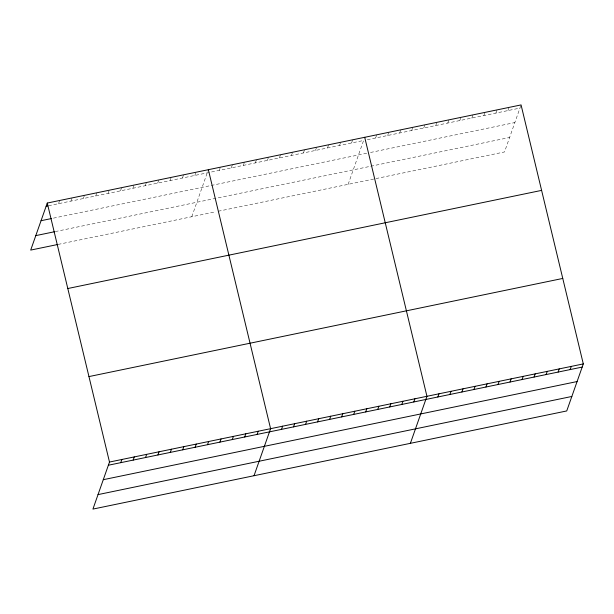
<?xml version="1.0" encoding="UTF-8"?>
<svg xmlns="http://www.w3.org/2000/svg" width="614" height="614" viewBox="0 0 614 614"><rect width="100%" height="100%" fill="white"/><g stroke="black" fill="none" stroke-linecap="round" stroke-linejoin="round"><path stroke-width="0.46" stroke-dasharray="3.07 2.3" d="M58.537 203.671L59.658 200.494M70.925 201.108L72.045 197.931M83.32 198.537L84.44 195.359M95.715 195.973L96.828 192.796M108.102 193.402L109.223 190.225M120.497 190.839L121.61 187.661M132.885 188.268L134.005 185.09M145.28 185.704L146.401 182.527M157.668 183.141L158.788 179.963M170.063 180.57L171.183 177.392M182.45 178.006L183.571 174.829M194.845 175.435L195.966 172.258M191.791 216.727L208.077 170.485M219.267 170.377L220.38 167.2M231.294 167.891L232.414 164.713M243.321 165.396L244.441 162.219M255.347 162.902L256.468 159.732M267.374 160.415L268.495 157.238M279.401 157.921L280.521 154.743M291.427 155.434L292.548 152.257M303.454 152.94L304.575 149.762M315.481 150.453L316.601 147.276M327.508 147.959L328.628 144.781M339.542 145.464L340.655 142.287M351.569 142.978L352.682 139.8M348.146 184.338L363.595 140.483L48.798 205.69M375.622 137.996L376.743 134.819M387.649 135.502L388.769 132.325M399.676 133.008L400.796 129.83M411.702 130.521L412.823 127.344M423.729 128.027L424.85 124.849M435.756 125.54L436.876 122.363M447.783 123.046L448.903 119.868M459.809 120.551L460.93 117.374M471.836 118.065L472.957 114.887M483.87 115.57L484.983 112.393M495.897 113.083L497.01 109.906M507.924 110.589L509.037 107.412M520.787 105.715L504.508 151.95L217.701 211.362M367.295 139.716L519.951 108.095M53.441 218.147L368.676 152.848M370.526 152.464L514.854 122.57M55.268 231.585L509.605 137.482M58.138 244.41L215.852 211.746"/><path stroke-width="0.92" d="M47.263 203.057L109.492 462.05L92.929 509.083L566.737 410.943L583.3 363.91L521.071 104.917L47.263 203.057L30.7 250.09L57.255 244.595M120.766 462.657L121.887 459.479M133.161 460.093L134.282 456.916M145.549 457.522L146.669 454.345M157.944 454.959L159.064 451.781M170.339 452.388L171.452 449.21M182.726 449.824L183.847 446.647M195.122 447.261L196.234 444.083M207.509 444.689L208.63 441.512M219.904 442.126L221.025 438.949M232.292 439.555L233.412 436.377M244.687 436.991L245.807 433.814M257.082 434.42L258.195 431.243M254.027 475.712L270.59 428.679L208.353 169.694M281.496 429.363L282.617 426.185M293.523 426.876L294.643 423.698M305.549 424.381L306.67 421.204M317.576 421.895L318.697 418.717M329.603 419.4L330.723 416.223M341.637 416.906L342.75 413.729M353.664 414.419L354.777 411.242M365.691 411.925L366.811 408.747M377.717 409.438L378.838 406.261M389.744 406.944L390.865 403.766M401.771 404.449L402.891 401.272M413.798 401.963L414.918 398.785M410.382 443.323L426.945 396.291L364.708 137.306M437.851 396.982L438.972 393.804M449.878 394.487L450.998 391.31M461.905 391.993L463.025 388.815M473.931 389.506L475.052 386.329M485.966 387.012L487.079 383.834M497.992 384.525L499.105 381.348M510.019 382.031L511.14 378.853M522.046 379.536L523.166 376.367M534.073 377.05L535.193 373.872M546.099 374.555L547.22 371.378M558.126 372.069L559.247 368.891M570.153 369.574L571.273 366.397M46.142 206.235L47.915 205.874M41.046 220.71L51.668 218.507M35.796 235.622L54.385 231.77M67.801 288.526L541.602 190.386M88.961 376.582L562.762 278.441M109.492 462.05L583.3 363.91M108.379 465.228L582.179 367.088M103.282 479.695L577.083 381.555M98.025 494.608L571.834 396.467"/></g></svg>
